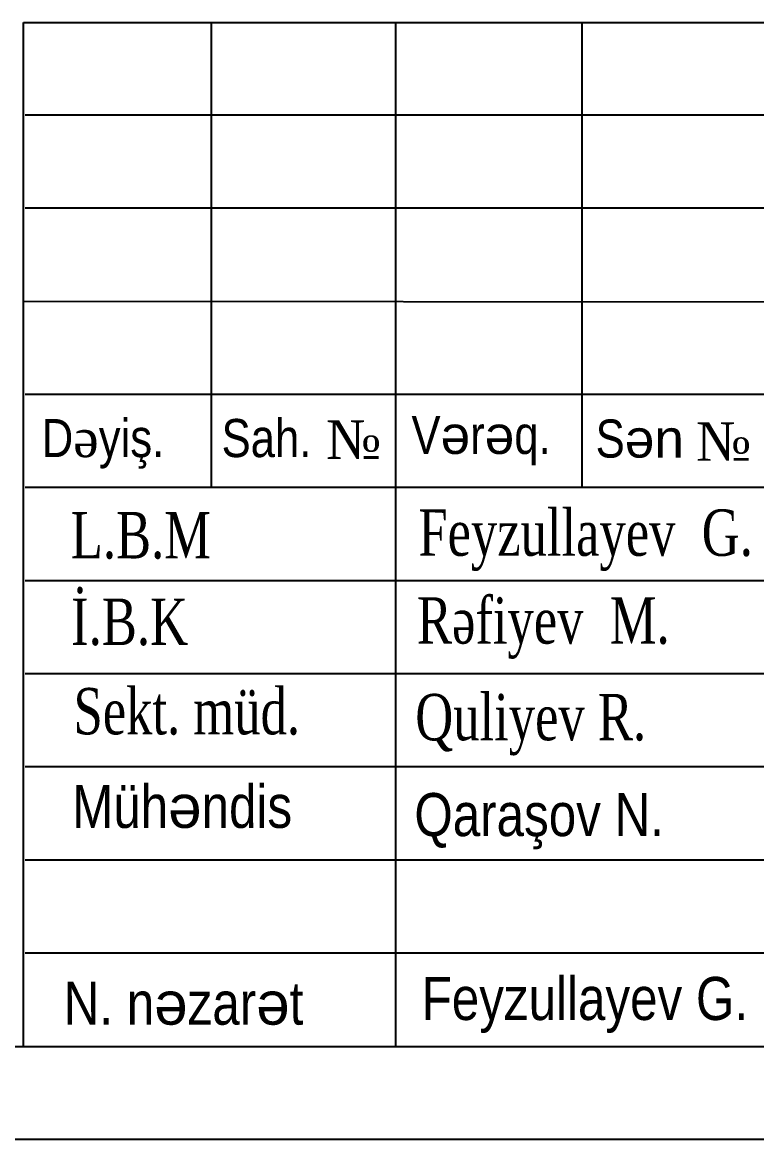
# Model space of a CAD drawing. Header units: millimetres. Extents: x 1321639 to 1366864, y -922319 to -736703.
# Drawn here: x 1348704 to 1352467, y -890723 to -884992 of the extents above; entities that cross this region are included whole.
import ezdxf

# ---------------------------------------------------------------- set-up
doc = ezdxf.new("R2010")
doc.units = ezdxf.units.MM
doc.layers.add('TEXT_Ном._пера__1', color=7, linetype='Continuous', lineweight=13)
doc.styles.add('400', font='times.ttf', dxfattribs={"width": 0.75, "height": 300})
doc.styles.add('RomanS', font='times.ttf', dxfattribs={"height": 300})
doc.styles.add('style6', font='ARIALN.TTF', dxfattribs={"height": 300})

# ---------------------------------------------------------------- blocks, each defined once
blk = doc.blocks.new('dfvdvbvrtb')
at = {"lineweight": 25, "ltscale": 15}
for p, q in [((1504117.1, -146491.3), (1504117.1, -140991.3)), ((1504117.1, -140991.3), (1522617.1, -140991.3)), ((1505124.8, -143487.5), (1505124.8, -140991.4)), ((1506114.6, -146491.3), (1506114.6, -140991.3)), ((1507113.9, -143488.2), (1507113.9, -140991.7)), ((1504124.8, -141487.5), (1510617.1, -141487.5)), ((1504124.8, -141987.5), (1510617.1, -141987.5)), ((1510604.9, -142494.5), (1504115.7, -142490)), ((1504124.8, -142987.5), (1510617.1, -142987.5)), ((1504124.8, -143487.5), (1510617.1, -143487.5)), ((1504124.8, -143987.5), (1510617.1, -143987.5)), ((1504124.8, -144487.5), (1510617.1, -144487.5)), ((1504124.8, -144987.5), (1510617.1, -144987.5)), ((1504124.8, -145487.5), (1510617.1, -145487.5)), ((1504124.8, -145987.5), (1510617.1, -145987.5)), ((1484917.1, -146490), (1522617.1, -146490))]:
    blk.add_line(p, q, dxfattribs=at)
at = {"lineweight": 5, "ltscale": 15}
for p, q in [((1504117.1, -140991.3), (1506117.1, -140991.3)), ((1506117.1, -140991.3), (1508117.1, -140991.3)), ((1504124.8, -143487.5), (1505124.8, -143487.5))]:
    blk.add_line(p, q, dxfattribs=at)
at = {"lineweight": 25}
blk.add_line((1523117.1, -146990), (1482917.1, -146990), dxfattribs=at)
at = {"lineweight": 5, "style": 'RomanS'}
blk.add_text('№', height=205.9, dxfattribs=at).set_placement((1507724, -143345.1))
at = {"lineweight": 25, "attachment_point": 1}
for s, insert, char_height, width, style in [('D{\\fTimes New Roman|b0|i0|c238|p18;ə\\fArial Narrow|b0|i0|c238|p34;yiş.}', (1504214.3, -143121), 204.444, 6178.528, 'style6'), ('{\\fArial Narrow|b0|i0|c238|p34; Sah.}', (1505114, -143121), 204.444, 6178.528, 'style6'), ('№ ', (1505739.3, -143128.9), 205.92, 5612.26, 'RomanS'), ('V{\\fArial|b0|i0|c0|p34;ə\\fArial Narrow|b0|i0|c238|p34;r\\fArial|b0|i0|c0|p34;ə\\fArial Narrow|b0|i0|c238|p34;q}.', (1506197.7, -143104), 204.4444, 6178.528, 'style6'), ('S{\\fArial|b0|i0|c0|p34;ə\\fArial|b0|i0|c238|p34;n }', (1507185.8, -143123.7), 204.444, 6178.528, 'style6'), ('{\\fArial Narrow|b0|i0|c238|p34;Müh\\fArial|b0|i0|c238|p34;ə\\fArial Narrow|b0|i0|c238|p34;ndis}', (1504377.4, -145085.1), 231.111, 6706.055, 'style6'), ('N. n{\\fArial|b0|i0|c238|p34;ə\\fArial Narrow|b0|i0|c238|p34;zar\\fArial|b0|i0|c238|p34;ə\\fArial Narrow|b0|i0|c238|p34;t}', (1504332.2, -146141.7), 231.1111, 6706.055, 'style6')]:
    blk.add_mtext(s, dxfattribs=dict(at, insert=insert, char_height=char_height, width=width, style=style))
at = {"lineweight": 25, "ltscale": 15, "attachment_point": 1, "style": '400'}
for s, insert, char_height, width in [('{\\fTimes New Roman|b0|i0|c238|p18;Feyzullayev  G.}', (1506234.7, -143606.2), 249.101, 7517.035), ('{\\fTimes New Roman|b0|i0|c238|p18;L}.{\\fTimes New Roman|b0|i0|c238|p18;B}.М', (1504370, -143620.1), 249.103, 7517.104), ('{\\fTimes New Roman|b0|i0|c238|p18;İ.B.K}', (1504372.2, -144084.8), 249.103, 7517.104), ('{\\fTimes New Roman|b0|i0|c238|p18;Rəfiyev  M.}', (1506227.2, -144077.8), 249.101, 7517.035), ('{\\fTimes New Roman|b0|i0|c238|p18;Sekt. müd.}', (1504385, -144564.9), 249.103, 7517.104), ('{\\fTimes New Roman|b0|i0|c238|p18;Quliyev R.}', (1506218.1, -144596.6), 249.103, 7517.104)]:
    blk.add_mtext(s, dxfattribs=dict(at, insert=insert, char_height=char_height, width=width))
at = {"layer": 'TEXT_Ном._пера__1', "linetype": 'Continuous', "lineweight": 25, "insert": (1506882.7, -145280.4), "char_height": 231.111, "attachment_point": 5, "style": 'style6'}
blk.add_mtext('{\\fArial Narrow|b0|i0|c238|p34;Qaraşov N.}', dxfattribs=at)
at = {"layer": 'TEXT_Ном._пера__1', "linetype": 'Continuous', "insert": (1507128, -146266.9), "char_height": 231.111, "attachment_point": 5, "style": 'style6'}
blk.add_mtext('Feyzullayev G.', dxfattribs=at)

msp = doc.modelspace()

# ---------------------------------------------------------------- block references
at = {"xscale": 0.9554694104179444, "yscale": 0.9554694104179444, "zscale": 0.9554694104179444}
msp.add_blockref('dfvdvbvrtb', (-88427.806, -750278.649), dxfattribs=at)

doc.saveas('drawing.dxf')
